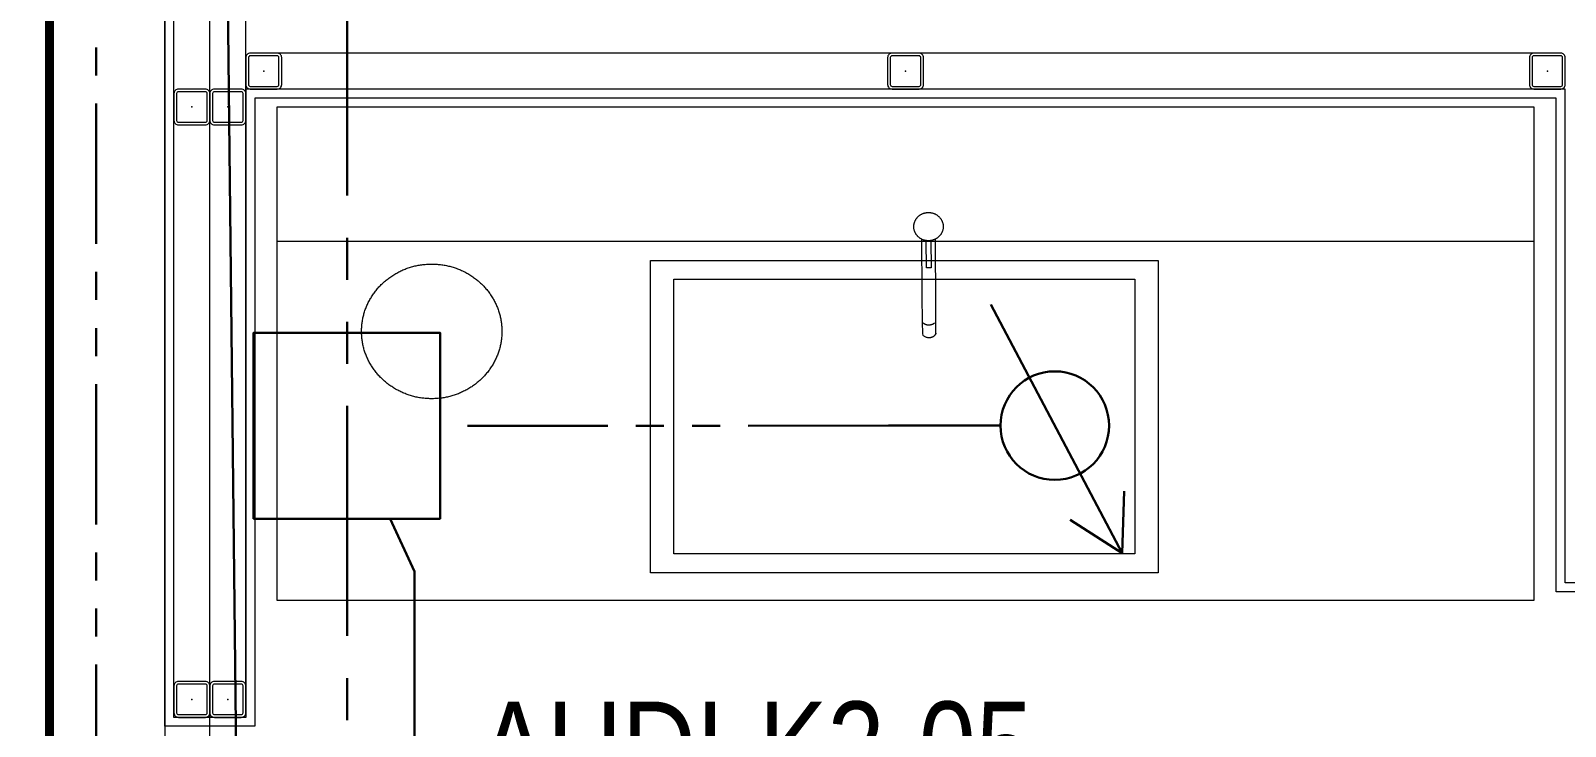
# Model space of a CAD drawing. Extents: x -1299 to 23780, y -3010 to 8106.
# Drawn here: x 14167.5 to 14338.5, y 2540 to 2617.5 of the extents above; entities that cross this region are included whole.
import ezdxf
from ezdxf.enums import TextEntityAlignment as Align

# ---------------------------------------------------------------- set-up
doc = ezdxf.new("R2010")
doc.units = 0
doc.header["$LTSCALE"] = 25
doc.header["$MEASUREMENT"] = 0
doc.linetypes.add('HIDDEN2', pattern=[4.7625, 3.175, -1.5875])
doc.linetypes.add('PHANTOM2', pattern=[1.25, 0.625, -0.125, 0.125, -0.125, 0.125, -0.125])
doc.layers.get('0').update_dxf_attribs({"color": 9, "lineweight": 9})
for name, color, linetype, lineweight in [('05V', 9, 'Continuous', 9), ('06D', 9, 'Continuous', 9), ('10', 9, 'Continuous', 9), ('11', 9, 'Continuous', 9), ('21', 9, 'Continuous', 9), ('35', 9, 'Continuous', 9), ('40B', 9, 'Continuous', 9), ('E-KABLO', 7, 'Continuous', 30), ('E-MESH TAVAN', 1, 'Continuous', 30), ('E-SES AYAR ANAHTARI', 7, 'Continuous', 30), ('E-YAZI', 7, 'Continuous', 30)]:
    doc.layers.add(name, color=color, linetype=linetype, lineweight=lineweight)
doc.styles.add('Arial', font='arial.ttf', dxfattribs={"height": 2.5})
doc.styles.add('MuuM_TEXT-STANDART', font='ARIALN.TTF')

# ---------------------------------------------------------------- blocks, each defined once
blk = doc.blocks.new('Group-398-1')
at = {"lineweight": 0}
blk.add_line((384774.0706, 69367.7554), (384775.4706, 69367.7554), dxfattribs=at)
at = {"lineweight": 0, "flags": 128}
for points in [[(384774.0706, 69367.6054), (384774.0706, 69368.1554), (384775.4706, 69368.1554), (384775.4706, 69367.6054)], [(384774.4891, 69367.7763), (384774.4891, 69368.1243), (384775.0547, 69368.1243), (384775.0547, 69367.7763), (384774.4891, 69367.7763)], [(384774.4891, 69367.7763), (384774.4891, 69368.1243), (384775.0547, 69368.1243), (384775.0547, 69367.7763)], [(384774.5151, 69367.7973), (384774.5151, 69368.1033), (384775.0287, 69368.1033), (384775.0287, 69367.7973), (384774.5151, 69367.7973)], [(384774.5151, 69367.7973), (384774.5151, 69368.1033), (384775.0287, 69368.1033), (384775.0287, 69367.7973)]]:
    blk.add_lwpolyline(points, close=True, dxfattribs=at)
blk.add_lwpolyline([(384775.4706, 69367.6054), (384774.0706, 69367.6054), (384774.0706, 69368.1554), (384775.4706, 69368.1554)], close=True)
blk.add_lwpolyline([(384774.7424, 69367.7545), (384774.7422, 69367.7845), (384774.7474, 69367.7845), (384774.7476, 69367.7545)], dxfattribs=at)
at = {"lineweight": 0}
for points in [[(384775.3661, 69367.8929), (384775.3556, 69367.9103), (384775.3194, 69367.9304), (384775.2775, 69367.9304), (384775.2413, 69367.9103), (384775.2203, 69367.8755), (384775.2203, 69367.8353), (384775.2413, 69367.8005), (384775.2775, 69367.7804), (384775.3194, 69367.7804), (384775.3556, 69367.8005), (384775.3766, 69367.8353), (384775.3766, 69367.8755), (384775.3661, 69367.8929)], [(384774.7451, 69367.723), (384774.7495, 69367.723), (384774.7571, 69367.7272), (384774.7614, 69367.7346), (384774.7614, 69367.743), (384774.757, 69367.7503), (384774.7494, 69367.7545), (384774.7406, 69367.7544), (384774.733, 69367.7502), (384774.7286, 69367.7429), (384774.7286, 69367.7344), (384774.7331, 69367.7271), (384774.7407, 69367.7229), (384774.7451, 69367.723)]]:
    blk.add_open_spline(points, degree=2, dxfattribs=at)
for points, knots in [([(384774.7528, 69367.7527), (384774.7524, 69367.8584), (384774.7503, 69367.8608), (384774.7466, 69367.8623), (384774.7424, 69367.8622), (384774.7388, 69367.8608), (384774.7367, 69367.8583), (384774.7367, 69367.8569), (384774.737, 69367.8048), (384774.7372, 69367.7527)], [0, 0, 0, 1, 2, 3, 4, 5, 6, 6, 7, 7, 7]), ([(384774.7509, 69367.846), (384774.7508, 69367.846), (384774.7509, 69367.846), (384774.7499, 69367.8469), (384774.7467, 69367.8481), (384774.7425, 69367.8481), (384774.7407, 69367.8474), (384774.7393, 69367.8468), (384774.7384, 69367.846)], [0, 0, 0, 1, 1, 2, 3, 4, 4, 5, 5, 5])]:
    blk.add_open_spline(points, degree=2, knots=knots, dxfattribs=at)
blk = doc.blocks.new('Prf-40x40')
for points in [[(1.5, -2), (-1.5, -2, -0.414214), (-2, -1.5), (-2, 1.5, -0.414214), (-1.5, 2), (1.5, 2, -0.414214), (2, 1.5), (2, -1.5, -0.414214)], [(1.5, -1.7), (-1.5, -1.7, -0.414214), (-1.7, -1.5), (-1.7, 1.5, -0.414214), (-1.5, 1.7), (1.5, 1.7, -0.414214), (1.7, 1.5), (1.7, -1.5, -0.414214)]]:
    blk.add_lwpolyline(points, format="xyb", close=True)
blk.add_point((0, 0))
blk = doc.blocks.new('0_roomno2-flat-2')
at = {"layer": '21'}
blk.add_lwpolyline([(96.88, -52.5), (0, -52.5), (0, 0), (96.88, 0)], close=True, dxfattribs=at)
for points in [[(0, -15), (96.88, -15)], [(40.62, -15), (40.62, -52.5)], [(59.38, -15), (59.38, -52.5)], [(78.12, -15), (78.12, -52.5)], [(0, -33.75), (40.62, -33.75)]]:
    blk.add_lwpolyline(points, dxfattribs=at)
at = {"layer": '21', "style": 'MuuM_TEXT-STANDART', "width": 0.6}
blk.add_text('H:', height=7.5, dxfattribs=at).set_placement((1.75, -43.04), align=Align.MIDDLE_LEFT)
at = {"layer": '21', "style": 'Arial'}
blk.add_attdef('ODANO', (0, 5.85), '', height=10, dxfattribs=at)
blk.add_attdef('MEKANADI', text='', height=10, dxfattribs=at).set_placement((1.75, -15), align=Align.BOTTOM_LEFT)
at = {"layer": '21', "style": 'MuuM_TEXT-STANDART', "width": 0.6}
for tag, p in [('YER01', (50, -22.5)), ('TAVAN01', (68.75, -22.5)), ('DUVAR01', (87.5, -22.5)), ('YER02', (50, -33.75)), ('TAVAN02', (68.75, -33.75)), ('DUVAR02', (87.5, -33.75)), ('YER03', (50, -45)), ('TAVAN03', (68.75, -45)), ('DUVAR03', (87.5, -45))]:
    blk.add_attdef(tag, text='', height=7.5, dxfattribs=at).set_placement(p, align=Align.MIDDLE_CENTER)
for tag, p in [('M2', (1.75, -24.38)), ('TEMIZTAVANYUKSEKLIGI', (9, -43.04))]:
    blk.add_attdef(tag, text='', height=7.5, dxfattribs=at).set_placement(p, align=Align.MIDDLE_LEFT)
blk = doc.blocks.new('p-2. kat planı')
at = {"layer": '06D'}
for points in [[(14187.5, 2544.5), (14187.5, 2695.5)], [(14191.5, 2544.5), (14191.5, 2695.5)], [(14336.5, 2615), (14193.5, 2615)]]:
    blk.add_lwpolyline(points, dxfattribs=at)
at = {"layer": '11'}
for points in [[(14470.5, 2605), (14347.5, 2605), (14347.5, 2555), (14337.5, 2555), (14337.5, 2610), (14192.5, 2610), (14192.5, 2540), (14182.5, 2540), (14182.5, 2700), (14192.5, 2700), (14192.5, 2630), (14337.5, 2630), (14337.5, 2685), (14347.5, 2685), (14347.5, 2635), (14470.5, 2635)], [(14470.5, 2606), (14346.5, 2606), (14346.5, 2556), (14338.5, 2556), (14338.5, 2611), (14191.5, 2611), (14191.5, 2541), (14183.5, 2541), (14183.5, 2699), (14191.5, 2699), (14191.5, 2629), (14338.5, 2629), (14338.5, 2684), (14346.5, 2684), (14346.5, 2634), (14470.5, 2634)]]:
    blk.add_lwpolyline(points, dxfattribs=at)
at = {"layer": '40B'}
blk.add_lwpolyline([(13052.5, 1837.5), (13052.5, 1065.5), (13054.42, 1065.5, -0.152186), (16671.45, 2158.21), (16671.45, 2226.09), (16672.5, 2226.09), (16672.5, 2372.5), (15945, 2372.5), (15945, 2365), (14187.5, 2363), (14187.5, 2825), (13845, 2825), (13845, 1845), (13845, 1837.5)], format="xyb", close=True, dxfattribs=at)
blk.add_lwpolyline([(14187.5, 2620), (14480.5, 2620), (14480.5, 2430), (14187.5, 2430)], close=True, dxfattribs=at)
ref = blk.add_blockref('0_roomno2-flat-2', (14217.48, 2529.76))
ref.add_attrib('ODANO', 'AUDI-K2-05', dxfattribs={"layer": '21', "height": 10, "style": 'MuuM_TEXT-STANDART'}).set_placement((14217.48, 2529.76), align=Align.BOTTOM_LEFT)
ref.add_attrib('MEKANADI', 'WC BAYAN', dxfattribs={"layer": '21', "height": 10, "style": 'MuuM_TEXT-STANDART', "width": 0.9}).set_placement((14219.23, 2514.76), align=Align.BOTTOM_LEFT)
ref.add_attrib('M2', '5.57m2', dxfattribs={"layer": '21', "height": 7.5, "style": 'MuuM_TEXT-STANDART', "width": 0.6}).set_placement((14219.23, 2505.38), align=Align.MIDDLE_LEFT)
ref.add_attrib('TEMIZTAVANYUKSEKLIGI', '2.40 M', dxfattribs={"layer": '21', "height": 7.5, "style": 'MuuM_TEXT-STANDART', "width": 0.6}).set_placement((14226.48, 2486.72), align=Align.MIDDLE_LEFT)
ref.add_attrib('YER01', 'Y08', dxfattribs={"layer": '21', "height": 7.5, "style": 'MuuM_TEXT-STANDART', "width": 0.6}).set_placement((14267.48, 2507.26), align=Align.MIDDLE_CENTER)
ref.add_attrib('TAVAN01', 'T01', dxfattribs={"layer": '21', "height": 7.5, "style": 'MuuM_TEXT-STANDART', "width": 0.6}).set_placement((14286.23, 2507.26), align=Align.MIDDLE_CENTER)
ref.add_attrib('DUVAR01', 'D11', dxfattribs={"layer": '21', "height": 7.5, "style": 'MuuM_TEXT-STANDART', "width": 0.6}).set_placement((14304.98, 2507.26), align=Align.MIDDLE_CENTER)
ref.add_attrib('TAVAN02', 'T09', dxfattribs={"layer": '21', "height": 7.5, "style": 'MuuM_TEXT-STANDART', "width": 0.6}).set_placement((14286.23, 2496.01), align=Align.MIDDLE_CENTER)
at = {"layer": '10', "xscale": -1}
for p, rotation in [((14193.5, 2613), 180), ((14265, 2613), 180), ((14336.5, 2613), 180), ((14185.5, 2609), 90), ((14189.5, 2609), 90), ((14185.5, 2543), 90), ((14189.5, 2543), 90)]:
    blk.add_blockref('Prf-40x40', p, dxfattribs=dict(at, rotation=rotation))
blk = doc.blocks.new('100_SES AYAR ANAHTARI')
at = {"layer": 'E-SES AYAR ANAHTARI', "color": 4}
for p, q in [((1.776, 3.255), (-1.686, 1.426)), ((1.776, 3.255), (0.915, 3.283)), ((1.776, 3.255), (1.312, 2.529)), ((0, 0), (0, 1.561))]:
    blk.add_line(p, q, dxfattribs=at)
blk.add_circle((0, 2.317), 0.756, dxfattribs=at)

msp = doc.modelspace()

# ---------------------------------------------------------------- linework, layer by layer
at = {"layer": '21', "linetype": 'HIDDEN2', "ltscale": 0.1, "const_width": 1}
msp.add_lwpolyline([(14169.64, 2880.95), (14512.5, 2880.95), (14512.5, 2393.96), (14169.64, 2393.96)], close=True, dxfattribs=at)
at = {"layer": '35'}
msp.add_lwpolyline([(16650.5, 2363), (16650.5, 2272.98, 0.147272), (13074.5, 1216.59), (13074.5, 1835), (13854.5, 1835), (13854.5, 2483.5), (13840.44, 2489.8), (13837.5, 2489.8), (13837.5, 2570.2), (13840.5, 2570.2), (13854.5, 2576.5), (13854.5, 2580), (13854.5, 2657), (13835.5, 2657), (13835.5, 2763), (13854.5, 2763), (13854.5, 2803), (14182.5, 2803), (14182.5, 2363)], format="xyb", close=True, dxfattribs=at)
msp.add_lwpolyline([(14192.5, 2610), (14192.5, 2540), (14182.5, 2540), (14182.5, 2450), (14192.5, 2450), (14192.5, 2440), (14470.5, 2440), (14470.5, 2605), (14347.5, 2605), (14347.5, 2555), (14337.5, 2555), (14337.5, 2610)], close=True, dxfattribs=at)
at = {"layer": 'E-KABLO', "color": 6, "linetype": 'PHANTOM2', "ltscale": 1.5}
for p, q in [((14202.78, 2669.44), (14202.78, 2573.5)), ((14202.78, 2573.5), (14202.78, 2442.5))]:
    msp.add_line(p, q, dxfattribs=at)
at = {"layer": 'E-KABLO', "color": 5, "linetype": 'PHANTOM2', "ltscale": 1.5}
for p, q in [((14207.57, 2563.12), (14210.28, 2557.26)), ((14210.28, 2557.26), (14210.28, 2509.16))]:
    msp.add_line(p, q, dxfattribs=at)
at = {"layer": 'E-MESH TAVAN', "color": 6, "linetype": 'PHANTOM2'}
msp.add_line((14174.82, 2375), (14174.82, 2641.22), dxfattribs=at)
at = {"layer": 'E-MESH TAVAN', "color": 3, "linetype": 'PHANTOM2'}
msp.add_line((14263.09, 2573.5), (14213.15, 2573.48), dxfattribs=at)
at = {"layer": 'E-MESH TAVAN'}
msp.add_lwpolyline([(14187.5, 2803), (14191.5, 2439), (14468.5, 2438.7), (14468.5, 2805)], dxfattribs=at)
at = {"layer": 'E-YAZI', "color": 3, "linetype": 'Continuous', "ltscale": 100}
msp.add_lwpolyline([(14192.37, 2563.12), (14213.15, 2563.12), (14213.15, 2583.84), (14192.37, 2583.84)], close=True, dxfattribs=at)

# ---------------------------------------------------------------- block references
msp.add_blockref('p-2. kat planı', (0, 0))
at = {"layer": '05V', "xscale": 100, "yscale": 100, "zscale": 100, "rotation": 180}
msp.add_blockref('Group-398-1', (38491742.06, 6939369.54), dxfattribs=at)
at = {"layer": 'E-SES AYAR ANAHTARI', "xscale": 8, "yscale": 8, "zscale": 8, "rotation": 269.9999999995309}
msp.add_blockref('100_SES AYAR ANAHTARI', (14263.09, 2573.5), dxfattribs=at)

doc.saveas('drawing.dxf')
